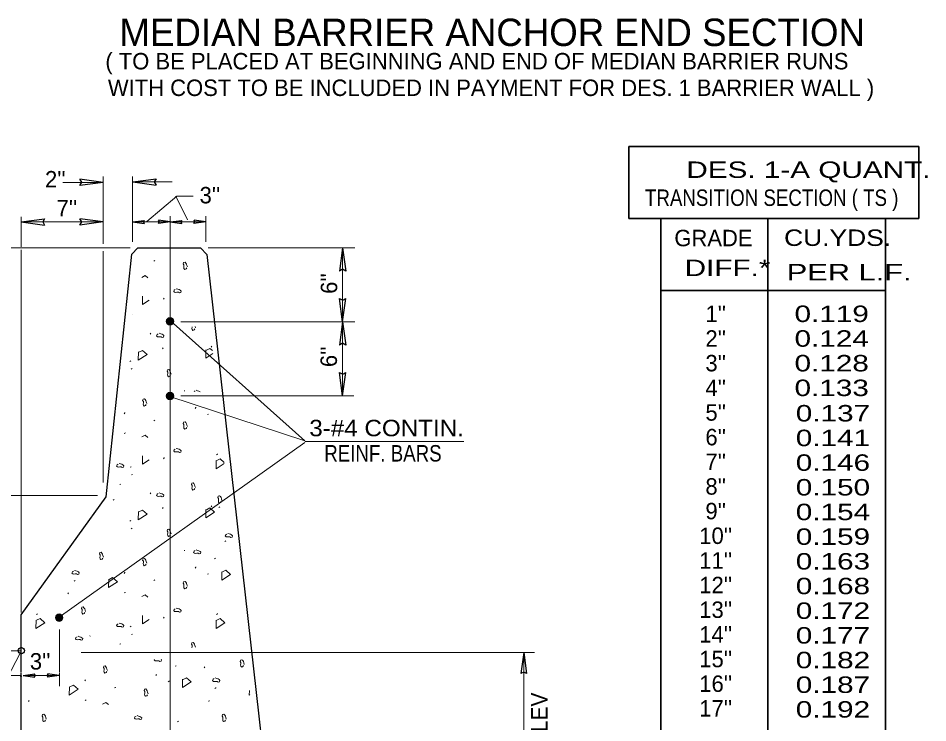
# Model space of a CAD drawing. Extents: x 444 to 815, y -532 to -224.
# Drawn here: x 657.4 to 723.7, y -479.1 to -427.7 of the extents above; entities that cross this region are included whole.
import ezdxf
from ezdxf.enums import TextEntityAlignment as Align

# ---------------------------------------------------------------- set-up
doc = ezdxf.new("R2010")
doc.units = 0
doc.header["$LTSCALE"] = 0.48
for name, color, linetype, lineweight in [('1', 7, 'Continuous', 13), ('15', 7, 'Continuous', 25), ('16', 7, 'Continuous', 25)]:
    doc.layers.add(name, color=color, linetype=linetype, lineweight=lineweight)

msp = doc.modelspace()

# ---------------------------------------------------------------- hatches: boundary and pattern name
at = {"layer": '1'}
for points in [[(668.1655, -449.8479, 1), (668.7142, -449.8479, 1)], [(668.1655, -455.3014, 1), (668.7142, -455.3014, 1)], [(660.078, -471.4646, 1), (660.6268, -471.4646, 1)]]:
    msp.add_hatch(color=256, dxfattribs=at).paths.add_polyline_path(points)

# ---------------------------------------------------------------- linework, layer by layer
for p, q in [((660.6257, -439.7115), (663.572, -439.7115)), ((663.572, -444.1985), (663.572, -439.2866)), ((665.714, -444.0571), (665.714, -439.2866)), ((665.714, -439.6784), (668.5997, -439.6784)), ((669.7223, -442.4401), (668.8638, -440.7231)), ((657.5793, -444.4034), (657.5793, -442.2282)), ((668.45, -442.1759), (668.45, -492.7353)), ((671.042, -444.0571), (671.042, -442.1759)), ((657.5793, -442.5987), (663.572, -442.5987)), ((665.7155, -442.5988), (671.042, -442.5988)), ((668.45, -442.8362), (668.45, -444.1741)), ((665.543, -444.4801), (652.0446, -444.4801)), ((668.45, -444.1831), (668.45, -450.9331)), ((671.222, -444.4801), (681.932, -444.4801)), ((681.032, -444.4801), (681.032, -449.8801)), ((657.5828, -471.0798), (657.5828, -444.6398)), ((663.572, -461.6136), (663.572, -444.7345)), ((669.224, -449.8801), (681.932, -449.8801)), ((681.032, -449.8801), (681.032, -455.2801)), ((670.2963, -450.3287), (670.2625, -450.2282)), ((668.45, -451.4911), (668.45, -452.6251)), ((668.45, -453.1831), (668.45, -459.9331)), ((669.224, -455.2801), (681.86, -455.2801)), ((678.278, -458.6731), (660.35, -471.4351)), ((678.296, -458.6191), (689.8675, -458.609)), ((663.158, -462.5431), (652.2128, -462.5431)), ((660.386, -472.3351), (660.386, -475.4014)), ((657.587, -473.8741), (635.7611, -473.8741)), ((661.9695, -474.0091), (695.0369, -474.0091)), ((694.244, -502.6672), (694.244, -474.0091)), ((657.5052, -475.6742), (636.9451, -475.6835)), ((657.641, -475.7368), (657.5052, -475.7369)), ((657.722, -475.6738), (660.35, -475.6738)), ((660.386, -475.4642), (660.386, -475.8722)), ((660.386, -475.8095), (660.386, -476.4571))]:
    msp.add_line(p, q, dxfattribs=at)
at = {"layer": '1', "lineweight": 25}
for p, q in [((663.5718, -439.7115), (661.8688, -439.4775)), ((663.5718, -439.7115), (661.8688, -439.9455)), ((665.7156, -439.6787), (667.4186, -439.4447)), ((665.7156, -439.6787), (667.4186, -439.9127)), ((657.5793, -442.5987), (659.2823, -442.3647)), ((663.572, -442.5987), (661.869, -442.3647)), ((665.714, -442.5986), (666.5659, -442.4845)), ((668.4478, -442.5988), (667.5968, -442.479)), ((668.4512, -442.5987), (669.3031, -442.4847)), ((671.0411, -442.5988), (670.19, -442.4789)), ((657.5793, -442.5987), (659.2823, -442.8327)), ((663.572, -442.5987), (661.869, -442.8327)), ((665.714, -442.5986), (666.5651, -442.7185)), ((668.4478, -442.5988), (667.5959, -442.713)), ((668.4512, -442.5987), (669.3023, -442.7187)), ((671.0411, -442.5988), (670.1892, -442.7129)), ((681.0312, -444.4804), (680.7972, -446.1834)), ((681.0312, -444.4804), (681.2652, -446.1834)), ((681.0328, -449.8797), (680.7988, -448.1767)), ((681.0328, -449.8797), (681.2668, -448.1767)), ((681.0312, -449.8804), (680.7972, -451.5834)), ((681.0312, -449.8804), (681.2652, -451.5834)), ((681.0328, -455.2797), (680.7988, -453.5767)), ((681.0328, -455.2797), (681.2668, -453.5767)), ((657.587, -471.2647), (663.786, -462.6512)), ((657.587, -475.4014), (657.587, -471.2647)), ((694.2433, -474.0093), (694.0327, -475.5421)), ((694.2433, -474.0093), (694.4538, -475.5421)), ((657.587, -475.8722), (657.587, -475.4642)), ((657.7222, -475.6742), (658.5737, -475.5572)), ((657.7222, -475.6742), (658.5737, -475.7912)), ((660.3498, -475.6734), (659.4983, -475.5564)), ((660.3498, -475.6734), (659.4983, -475.7904)), ((657.587, -497.9977), (657.587, -475.8095))]:
    msp.add_line(p, q, dxfattribs=at)
at = {"layer": '1', "lineweight": 35}
for p, q in [((712.0428, -442.3545), (712.0428, -513.6646)), ((720.6315, -442.3545), (720.6315, -513.6646)), ((704.2519, -447.6047), (720.6315, -447.6047))]:
    msp.add_line(p, q, dxfattribs=at)
msp.add_lwpolyline([(701.9129, -442.3411), (723.063, -442.3411), (723.063, -437.0976), (701.9129, -437.0976)], close=True, dxfattribs=at)
at = {"layer": '1', "lineweight": 25}
for points in [[(661.8688, -439.9455), (662.0006, -439.7091), (661.8688, -439.4775)], [(667.4186, -439.4447), (667.2868, -439.6811), (667.4186, -439.9127)], [(659.2823, -442.3647), (659.1505, -442.6011), (659.2823, -442.8327)], [(661.869, -442.8327), (662.0008, -442.5962), (661.869, -442.3647)], [(666.5659, -442.4845), (666.4996, -442.6024), (666.5651, -442.7185)], [(667.5959, -442.713), (667.6623, -442.595), (667.5968, -442.479)], [(669.3031, -442.4847), (669.2368, -442.6026), (669.3023, -442.7187)], [(670.1892, -442.7129), (670.2555, -442.595), (670.19, -442.4789)], [(663.786, -462.6512), (665.6516, -444.9463), (666.1016, -444.4964), (670.6563, -444.4964), (671.1332, -444.9643), (676.326, -491.1555)], [(681.2652, -446.1834), (681.0288, -446.0517), (680.7972, -446.1834)], [(680.7988, -448.1767), (681.0353, -448.3085), (681.2668, -448.1767)], [(681.2652, -451.5834), (681.0288, -451.4517), (680.7972, -451.5834)], [(680.7988, -453.5767), (681.0353, -453.7085), (681.2668, -453.5767)], [(658.5737, -475.5572), (658.5078, -475.6755), (658.5737, -475.7912)], [(659.4983, -475.7904), (659.5643, -475.6722), (659.4983, -475.5564)], [(694.4538, -475.5421), (694.2411, -475.4235), (694.0327, -475.5421)]]:
    msp.add_lwpolyline(points, dxfattribs=at)
at = {"layer": '1'}
for points in [[(666.7506, -442.5722), (668.9298, -440.7231), (670.1351, -440.7231)], [(667.264, -445.4617), (667.3372, -445.4182), (667.3405, -445.4184)], [(669.707, -445.8808), (669.67, -445.769), (669.6453, -445.67), (669.5957, -445.5952), (669.5336, -445.5334), (669.4342, -445.5581), (669.4095, -445.6575), (669.459, -445.7319), (669.4591, -445.8309), (669.4467, -445.9182), (669.459, -446.0047), (669.5213, -446.0671), (669.6081, -446.0298), (669.6576, -445.9552)], [(666.8254, -446.6812), (666.6317, -446.5152), (666.3833, -446.6393)], [(668.8984, -447.4735), (669.0103, -447.5107), (669.1093, -447.5354), (669.184, -447.5849), (669.246, -447.6472), (669.2212, -447.7464), (669.1221, -447.7712), (669.0473, -447.7216), (668.9483, -447.7217), (668.8613, -447.7339), (668.7745, -447.7216), (668.7127, -447.6596), (668.7498, -447.5726), (668.8239, -447.5232)], [(666.4423, -448.0214), (666.43, -448.6295), (666.9218, -448.3077)], [(667.9723, -448.2229), (668.0157, -448.1499), (668.0155, -448.1466)], [(665.7038, -449.3692), (665.7067, -449.3675), (665.71, -449.3677)], [(668.468, -449.8171), (678.278, -458.5651), (668.36, -455.3071)], [(670.0478, -450.2368), (670.0478, -450.2789), (670.0355, -450.366), (670.0479, -450.4527), (670.1101, -450.5147), (670.1968, -450.4775), (670.2467, -450.4032)], [(667.0029, -450.7876), (667.0463, -450.7142), (667.0463, -450.7108)], [(667.6494, -450.7191), (667.7612, -450.7563), (667.8603, -450.781), (667.935, -450.8304), (667.997, -450.8927), (667.9721, -450.9919), (667.8731, -451.0167), (667.7983, -450.9672), (667.6993, -450.9673), (667.6123, -450.9795), (667.5255, -450.9672), (667.4637, -450.9052), (667.5008, -450.8182), (667.5749, -450.7687)], [(667.937, -451.7765), (667.8938, -451.8497), (667.8937, -451.853)], [(671.5278, -451.979), (671.3405, -451.8186), (671.0925, -451.9425)], [(671.4352, -451.7384), (671.4785, -451.6654), (671.4783, -451.6619)], [(666.1348, -452.08), (666.1228, -452.6877), (666.7677, -452.2659), (666.4204, -451.9679), (666.1723, -452.0921)], [(671.0553, -451.9302), (671.043, -452.5382), (671.5613, -452.1992)], [(665.5018, -452.7785), (665.5749, -452.735), (665.5783, -452.7352)], [(665.6058, -453.3409), (665.679, -453.2974), (665.6823, -453.2975)], [(668.5228, -453.7023), (668.4858, -453.5907), (668.4608, -453.4914), (668.4113, -453.417), (668.3489, -453.3547), (668.2499, -453.3797), (668.2251, -453.4791), (668.2745, -453.5537), (668.2745, -453.6527), (668.2623, -453.7397), (668.2745, -453.8263), (668.3368, -453.8885), (668.4236, -453.8512), (668.4733, -453.7768)], [(669.4857, -454.9387), (669.5073, -454.9021), (669.5073, -454.9004)], [(670.1943, -454.9717), (670.1943, -454.9717), (670.2685, -454.9222)], [(670.343, -454.8726), (670.4548, -454.9098), (670.554, -454.9345), (670.6286, -454.9839), (670.6288, -454.9841)], [(666.7418, -455.8404), (666.7047, -455.7288), (666.6798, -455.6295), (666.6303, -455.555), (666.5683, -455.4932), (666.469, -455.5179), (666.4441, -455.6171), (666.4938, -455.6916), (666.4938, -455.7907), (666.4813, -455.8779), (666.4938, -455.9644), (666.5558, -456.0267), (666.6428, -455.9894), (666.6922, -455.915)], [(665.0968, -456.5847), (665.1402, -456.5117), (665.1399, -456.5082)], [(670.2703, -456.1962), (670.3136, -456.1227), (670.3138, -456.1194)], [(667.264, -457.1046), (667.3372, -457.0611), (667.3405, -457.0612)], [(669.707, -457.5237), (669.67, -457.4118), (669.6453, -457.3128), (669.5957, -457.238), (669.5336, -457.1762), (669.4342, -457.2009), (669.4095, -457.3003), (669.459, -457.3747), (669.4591, -457.4737), (669.4467, -457.561), (669.459, -457.6476), (669.5213, -457.7099), (669.6081, -457.6727), (669.6576, -457.598)], [(671.1821, -456.6536), (671.2553, -456.6101), (671.2586, -456.6102)], [(665.107, -458.0162), (665.1802, -457.9727), (665.1835, -457.9727)], [(666.8254, -458.3239), (666.6317, -458.1581), (666.3833, -458.2822)], [(668.8984, -459.1163), (669.0103, -459.1536), (669.1093, -459.1782), (669.184, -459.2277), (669.246, -459.29), (669.2212, -459.3892), (669.1221, -459.414), (669.0473, -459.3644), (668.9483, -459.3645), (668.8613, -459.3767), (668.7745, -459.3644), (668.7127, -459.3024), (668.7498, -459.2154), (668.8239, -459.1659)], [(666.4423, -459.6642), (666.43, -460.2723), (666.9218, -459.9505)], [(667.9723, -459.8657), (668.0157, -459.7927), (668.0155, -459.7894)], [(671.84, -459.5751), (671.9133, -459.5316), (671.9165, -459.5317)], [(664.7221, -460.2132), (664.8338, -460.2504), (664.933, -460.2751), (665.0077, -460.3245), (665.0698, -460.3868), (665.0448, -460.486), (664.9458, -460.5108), (664.871, -460.4612), (664.7719, -460.4613), (664.685, -460.4736), (664.5981, -460.4612), (664.5363, -460.3992), (664.5735, -460.3122), (664.6475, -460.2627)], [(665.5293, -460.4914), (665.6025, -460.4479), (665.6058, -460.4481)], [(671.8083, -459.9971), (671.7964, -460.6048), (672.3942, -460.2137)], [(672.3844, -460.1342), (672.0941, -459.8851), (671.8458, -460.0092)], [(665.6335, -461.0538), (665.7067, -461.0103), (665.71, -461.0104)], [(664.7851, -461.7596), (664.8583, -461.7161), (664.8616, -461.7162)], [(670.2963, -461.9716), (670.2588, -461.8597), (670.2341, -461.7607), (670.1845, -461.6861), (670.1224, -461.6241), (670.0234, -461.6488), (669.9983, -461.7482), (670.0478, -461.8227), (670.0478, -461.9217), (670.0355, -462.0088), (670.0479, -462.0955), (670.1101, -462.1574), (670.1968, -462.1203), (670.2467, -462.0461)], [(667.0029, -462.4304), (667.0463, -462.3571), (667.0463, -462.3537)], [(667.6494, -462.3619), (667.7612, -462.3992), (667.8603, -462.4238), (667.935, -462.4732), (667.997, -462.5356), (667.9721, -462.6347), (667.8731, -462.6596), (667.7983, -462.6099), (667.6993, -462.6102), (667.6123, -462.6223), (667.5255, -462.6099), (667.4637, -462.5479), (667.5008, -462.4609), (667.5749, -462.4115)], [(664.2814, -462.8877), (664.3546, -462.8442), (664.3579, -462.8444)], [(672.2286, -462.9161), (672.1915, -462.8044), (672.1667, -462.7052), (672.1171, -462.6307), (672.0552, -462.5687), (671.9558, -462.5935), (671.9309, -462.6927), (671.9805, -462.7672), (671.9805, -462.8663), (671.9683, -462.9534), (671.9805, -463.04), (672.0428, -463.1022), (672.1295, -463.0649), (672.179, -462.9906)], [(666.1348, -463.7228), (666.1228, -464.3306), (666.7677, -463.9087), (666.4204, -463.6107), (666.1723, -463.7349)], [(667.937, -463.4193), (667.8938, -463.4925), (667.8937, -463.4958)], [(671.0553, -463.573), (671.043, -464.181), (671.6882, -463.7592), (671.3405, -463.4614), (671.0925, -463.5853)], [(671.4352, -463.3812), (671.4785, -463.3082), (671.4783, -463.3047)], [(672.0076, -463.4247), (672.0808, -463.3812), (672.0841, -463.3814)], [(665.5018, -464.4213), (665.5749, -464.3778), (665.5783, -464.378)], [(665.6058, -464.9837), (665.679, -464.9402), (665.6823, -464.9403)], [(668.5228, -465.3452), (668.4858, -465.2335), (668.4608, -465.1342), (668.4113, -465.0598), (668.3489, -464.9975), (668.2499, -465.0226), (668.2251, -465.1219), (668.2745, -465.1965), (668.2745, -465.2954), (668.2623, -465.3825), (668.2745, -465.4692), (668.3368, -465.5313), (668.4236, -465.494), (668.4733, -465.4197)], [(672.6504, -465.3102), (672.7623, -465.3474), (672.8613, -465.3721), (672.936, -465.4215), (672.998, -465.4838), (672.9732, -465.583), (672.8741, -465.6077), (672.7993, -465.5582), (672.7003, -465.5583), (672.6133, -465.5705), (672.5265, -465.5582), (672.4647, -465.4962), (672.5018, -465.4092), (672.5759, -465.3597)], [(672.43, -465.9001), (672.5033, -465.8566), (672.5065, -465.8567)], [(663.5843, -467.0359), (663.5468, -466.9242), (663.522, -466.825), (663.4725, -466.7504), (663.4104, -466.6884), (663.3114, -466.7132), (663.2863, -466.8127), (663.3358, -466.8872), (663.3358, -466.9861), (663.3235, -467.0732), (663.3359, -467.1599), (663.3981, -467.2218), (663.4848, -467.1847), (663.5347, -467.1104)], [(666.7418, -467.4832), (666.7047, -467.3717), (666.6798, -467.2723), (666.6303, -467.1978), (666.5683, -467.1359), (666.469, -467.1607), (666.4441, -467.2599), (666.4938, -467.3344), (666.4938, -467.4336), (666.4813, -467.5207), (666.4938, -467.6072), (666.5558, -467.6694), (666.6428, -467.6322), (666.6922, -467.5578)], [(669.4857, -466.5815), (669.5073, -466.5449), (669.5073, -466.5432)], [(670.343, -466.5154), (670.4548, -466.5527), (670.554, -466.5773), (670.6286, -466.6267), (670.6907, -466.6891), (670.6658, -466.7882), (670.5667, -466.813), (670.4919, -466.7634), (670.3928, -466.7636), (670.3059, -466.7757), (670.219, -466.7634), (670.1573, -466.7014), (670.1943, -466.6144), (670.2685, -466.5649)], [(671.6858, -467.1682), (671.7589, -467.1247), (671.7623, -467.1248)], [(670.2703, -467.839), (670.3136, -467.7655), (670.3138, -467.7622)], [(661.4668, -468.0184), (661.5785, -468.0557), (661.6778, -468.0803), (661.7523, -468.1297), (661.8144, -468.1921), (661.7895, -468.2912), (661.6905, -468.3161), (661.6157, -468.2664), (661.5167, -468.2667), (661.4297, -468.2788), (661.3428, -468.2664), (661.281, -468.2044), (661.3182, -468.1174), (661.3923, -468.068)], [(665.0968, -468.2275), (665.1402, -468.1544), (665.1399, -468.151)], [(671.1821, -468.2964), (671.2553, -468.2529), (671.2586, -468.253)], [(672.2259, -468.1144), (672.2138, -468.7225), (672.8588, -468.3007), (672.5113, -468.0028), (672.2632, -468.1268)], [(661.4486, -468.7904), (661.5218, -468.7469), (661.5251, -468.747)], [(663.9678, -468.6542), (663.9555, -469.2622), (664.6007, -468.8402), (664.253, -468.5425), (664.005, -468.6664)], [(667.264, -468.7474), (667.3372, -468.7039), (667.3405, -468.704)], [(669.707, -469.1664), (669.67, -469.0547), (669.6453, -468.9557), (669.5957, -468.8808), (669.5336, -468.8191), (669.4342, -468.8437), (669.4095, -468.9432), (669.459, -469.0175), (669.4591, -469.1166), (669.4467, -469.2038), (669.459, -469.2904), (669.5213, -469.3527), (669.6081, -469.3154), (669.6576, -469.2408)], [(661.0363, -469.6536), (660.9932, -469.7267), (660.993, -469.7301)], [(665.107, -469.6589), (665.1802, -469.6154), (665.1835, -469.6156)], [(666.8254, -469.9667), (666.6317, -469.8009), (666.3833, -469.9249)], [(662.2762, -471.0183), (662.239, -470.9067), (662.214, -470.8074), (662.1645, -470.733), (662.1023, -470.6707), (662.0032, -470.6957), (661.9783, -470.7951), (662.0278, -470.8697), (662.0278, -470.9687), (662.0155, -471.0557), (662.0278, -471.1423), (662.09, -471.2045), (662.1768, -471.1672), (662.2265, -471.0929)], [(668.8984, -470.7592), (669.0103, -470.7964), (669.1093, -470.8211), (669.184, -470.8705), (669.246, -470.9328), (669.2212, -471.032), (669.1221, -471.0568), (669.0473, -471.0072), (668.9483, -471.0073), (668.8613, -471.0196), (668.7745, -471.0072), (668.7127, -470.9452), (668.7498, -470.8582), (668.8239, -470.8087)], [(658.6735, -471.6399), (658.6615, -472.2477), (659.3064, -471.8257), (658.9593, -471.5279), (658.711, -471.6519)], [(658.7052, -471.2179), (658.7783, -471.1744), (658.7817, -471.1745)], [(666.4423, -471.3071), (666.43, -471.9152), (666.9218, -471.5933)], [(667.9723, -471.5086), (668.0157, -471.4355), (668.0155, -471.4322)], [(671.8083, -471.6399), (671.7964, -472.2477), (672.4413, -471.8257), (672.0941, -471.5279), (671.8458, -471.6519)], [(671.84, -471.2179), (671.9133, -471.1744), (671.9165, -471.1745)], [(664.7221, -471.8559), (664.8338, -471.8932), (664.933, -471.9179), (665.0077, -471.9673), (665.0698, -472.0297), (665.0448, -472.1288), (664.9458, -472.1537), (664.871, -472.104), (664.7719, -472.1042), (664.685, -472.1164), (664.5981, -472.104), (664.5363, -472.0419), (664.5735, -471.955), (664.6475, -471.9056)], [(665.5293, -472.1342), (665.6025, -472.0907), (665.6058, -472.0909)], [(661.7296, -472.8119), (661.8413, -472.8492), (661.9405, -472.8738), (662.0152, -472.9232), (662.0773, -472.9856), (662.0523, -473.0847), (661.9533, -473.1096), (661.8785, -473.0599), (661.7794, -473.0602), (661.6925, -473.0723), (661.6056, -473.0599), (661.5438, -472.9979), (661.581, -472.9109), (661.6551, -472.8615)], [(662.585, -472.8157), (662.6066, -472.7792), (662.6067, -472.7774)], [(665.6335, -472.6967), (665.7067, -472.6532), (665.71, -472.6532)], [(664.7851, -473.4024), (664.8583, -473.3589), (664.8616, -473.359)], [(670.2963, -473.6144), (670.2588, -473.5026), (670.2341, -473.4034), (670.1845, -473.3289), (670.1224, -473.2669), (670.0234, -473.2917), (669.9983, -473.3911), (670.0478, -473.4656), (670.0478, -473.5645), (670.0359, -473.649)], [(639.8579, -479.1113), (654.8593, -479.1113), (657.5385, -474.0061)], [(663.8763, -475.3222), (663.8392, -475.2107), (663.8143, -475.1113), (663.7648, -475.0368), (663.7028, -474.975), (663.6035, -474.9997), (663.5786, -475.0989), (663.6283, -475.1734), (663.6283, -475.2726), (663.6158, -475.3597), (663.6283, -475.4462), (663.6903, -475.5085), (663.7773, -475.4712), (663.8267, -475.3968)], [(667.7988, -474.5015), (667.8252, -474.5281), (667.8003, -474.6272), (667.7012, -474.652), (667.6264, -474.6025), (667.5273, -474.6026), (667.4404, -474.6147), (667.3535, -474.6025), (667.2918, -474.5404), (667.3057, -474.5078)], [(668.8203, -475.0072), (668.8934, -474.9637), (668.8968, -474.9638)], [(670.934, -475.1157), (670.9773, -475.0423), (670.9773, -475.0389)], [(673.8536, -474.875), (673.8161, -474.7632), (673.7914, -474.664), (673.7418, -474.5895), (673.6798, -474.5275), (673.5808, -474.5522), (673.5556, -474.6517), (673.6052, -474.7262), (673.6052, -474.8251), (673.5928, -474.9122), (673.6053, -474.9989), (673.6675, -475.0608), (673.7542, -475.0237), (673.804, -474.9495)], [(667.4048, -475.678), (667.4481, -475.6045), (667.4483, -475.6012)], [(661.1023, -476.4932), (661.09, -477.1012), (661.7352, -476.6792), (661.3875, -476.3815), (661.1395, -476.5055)], [(662.2313, -476.0665), (662.2747, -475.9935), (662.2744, -475.99)], [(668.3166, -476.1354), (668.3898, -476.0919), (668.3931, -476.092)], [(669.3604, -475.9535), (669.3483, -476.5615), (669.9933, -476.1397), (669.6458, -475.8418), (669.3977, -475.9658)], [(671.7362, -475.8574), (671.8479, -475.8947), (671.9471, -475.9193), (672.0218, -475.9687), (672.0838, -476.0311), (672.0588, -476.1302), (671.9598, -476.1551), (671.885, -476.1055), (671.786, -476.1057), (671.699, -476.1178), (671.6123, -476.1055), (671.5504, -476.0435), (671.5875, -475.9565), (671.6617, -475.907)], [(664.3985, -476.5864), (664.4717, -476.5429), (664.475, -476.543)], [(666.8415, -477.0055), (666.8045, -476.8937), (666.7798, -476.7947), (666.7302, -476.7198), (666.6681, -476.6581), (666.5687, -476.6827), (666.544, -476.7822), (666.5935, -476.8565), (666.5936, -476.9556), (666.5812, -477.0428), (666.5935, -477.1294), (666.6558, -477.1917), (666.7426, -477.1545), (666.7921, -477.0798)], [(671.718, -476.6294), (671.7912, -476.5859), (671.7945, -476.586)], [(674.2315, -476.7722), (674.2248, -477.1012), (674.2668, -477.0737)], [(658.1708, -477.4926), (658.1277, -477.5657), (658.1275, -477.5691)], [(662.2415, -477.498), (662.3147, -477.4545), (662.318, -477.4546)], [(663.9599, -477.8057), (663.7662, -477.6399), (663.5178, -477.764)], [(671.3058, -477.4926), (671.2625, -477.5657), (671.2624, -477.5691)], [(659.4107, -478.8573), (659.3735, -478.7457), (659.3485, -478.6464), (659.299, -478.572), (659.2368, -478.5097), (659.1377, -478.5347), (659.1128, -478.6341), (659.1623, -478.7087), (659.1623, -478.8077), (659.15, -478.8947), (659.1623, -478.9813), (659.2245, -479.0435), (659.3113, -479.0062), (659.361, -478.9319)], [(666.0329, -478.5982), (666.1448, -478.6354), (666.2438, -478.6601), (666.3185, -478.7095), (666.3805, -478.7718), (666.3557, -478.871), (666.2566, -478.8958), (666.1818, -478.8462), (666.0828, -478.8463), (665.9958, -478.8586), (665.909, -478.8462), (665.8472, -478.7842), (665.8843, -478.6972), (665.9584, -478.6477)], [(668.9745, -479.0569), (669.0478, -479.0134), (669.051, -479.0135)], [(672.5455, -478.8573), (672.5084, -478.7457), (672.4833, -478.6464), (672.4339, -478.572), (672.3716, -478.5097), (672.2725, -478.5347), (672.2478, -478.6341), (672.2972, -478.7087), (672.2972, -478.8077), (672.2848, -478.8947), (672.2972, -478.9813), (672.3593, -479.0435), (672.4463, -479.0062), (672.4959, -478.9319)]]:
    msp.add_lwpolyline(points, dxfattribs=at)
at = {"layer": '1', "lineweight": 35}
msp.add_lwpolyline([(704.2519, -442.3545), (704.2519, -513.6646), (720.6315, -513.6646)], dxfattribs=at)
at = {"layer": '1'}
for centre in [(668.4398, -449.8479), (668.4398, -455.3014), (660.3524, -471.4646)]:
    msp.add_circle(centre, 0.2744, dxfattribs=at)
at = {"layer": '1', "lineweight": 25}
msp.add_arc((657.5961, -473.8651), 0.225, 0, 359.99998, dxfattribs=at)

# ---------------------------------------------------------------- texts
at = {"layer": '1'}
for s, width, p in [('DES. 1-A QUANT.', 1.35, (706.1033, -439.3883)), ('TRANSITION SECTION ( TS )', 0.85, (703.0893, -441.432)), ('CU.YDS.', 1.2, (713.2353, -444.3485)), ('DIFF.*', 1.35, (705.9807, -446.547)), ('PER L.F.', 1.4, (713.4272, -446.8615)), ('0.119', 1.35, (713.9988, -449.8989)), ('0.124', 1.35, (713.9988, -451.6989)), ('0.128', 1.35, (713.9988, -453.4989)), ('0.133', 1.35, (713.9988, -455.2989)), ('0.137', 1.35, (714.0895, -457.1497)), ('3-#4 CONTIN.', 1.1, (678.6005, -458.2302)), ('0.141', 1.35, (714.0895, -458.9497)), ('REINF. BARS', 0.85, (679.6905, -460.0725)), ('0.146', 1.35, (714.0895, -460.7497)), ('0.150', 1.35, (714.0895, -462.5497)), ('0.154', 1.35, (714.0895, -464.3497)), ('0.159', 1.35, (714.0895, -466.1497)), ('0.163', 1.35, (714.0895, -467.9497)), ('0.168', 1.35, (714.0895, -469.7497)), ('0.172', 1.35, (714.0895, -471.5497)), ('0.177', 1.35, (714.0895, -473.3497)), ('0.182', 1.35, (714.0895, -475.1497)), ('0.187', 1.35, (714.0895, -476.9497)), ('0.192', 1.35, (714.0895, -478.7497))]:
    msp.add_text(s, height=1.2, dxfattribs=dict(at, width=width)).set_placement(p)
for s, p in [("2''", (659.3206, -440.0838)), ("3''", (670.5975, -441.2457)), ("7''", (660.1661, -442.1948)), ('GRADE', (705.2289, -444.3732)), ("3''", (658.214, -475.2438))]:
    msp.add_text(s, height=1.2, dxfattribs=at).set_placement(p)
for p in [(680.6373, -447.8444), (680.6183, -453.1861)]:
    msp.add_text("6''", height=1.2, rotation=90, dxfattribs=at).set_placement(p)
for s, p in [("1''", (708.2495, -449.9001)), ("2''", (708.2495, -451.6984)), ("3''", (708.2495, -453.4967)), ("4''", (708.2495, -455.2951)), ("5''", (708.2495, -457.0934)), ("6''", (708.2495, -458.8917)), ("7''", (708.2495, -460.6901)), ("8''", (708.2495, -462.4884)), ("9''", (708.2495, -464.2867)), ("10''", (708.2495, -466.0851)), ("11''", (708.2495, -467.8834)), ("12''", (708.2495, -469.6817)), ("13''", (708.2495, -471.4801)), ("14''", (708.2495, -473.2784)), ("15''", (708.2495, -475.0767)), ("16''", (708.2495, -476.8751)), ("17''", (708.2495, -478.6734))]:
    msp.add_text(s, height=1.2, dxfattribs=at).set_placement(p, align=Align.CENTER)
at = {"layer": '1', "width": 0.95}
msp.add_text('DIFFERENCE IN GRADE ELEV', height=1.2, rotation=90, dxfattribs=at).set_placement((695.9798, -498.7805))
at = {"layer": '15'}
for s, p in [('( TO BE PLACED AT BEGINNING AND END OF MEDIAN BARRIER RUNS ', (663.7227, -431.473)), ('WITH COST TO BE INCLUDED IN PAYMENT FOR DES. 1 BARRIER WALL )', (663.9069, -433.4128))]:
    msp.add_text(s, height=1.2, dxfattribs=at).set_placement(p)
at = {"layer": '16'}
msp.add_text('MEDIAN BARRIER ANCHOR END SECTION', height=2, dxfattribs=at).set_placement((664.7503, -429.7679))

doc.saveas('drawing.dxf')
